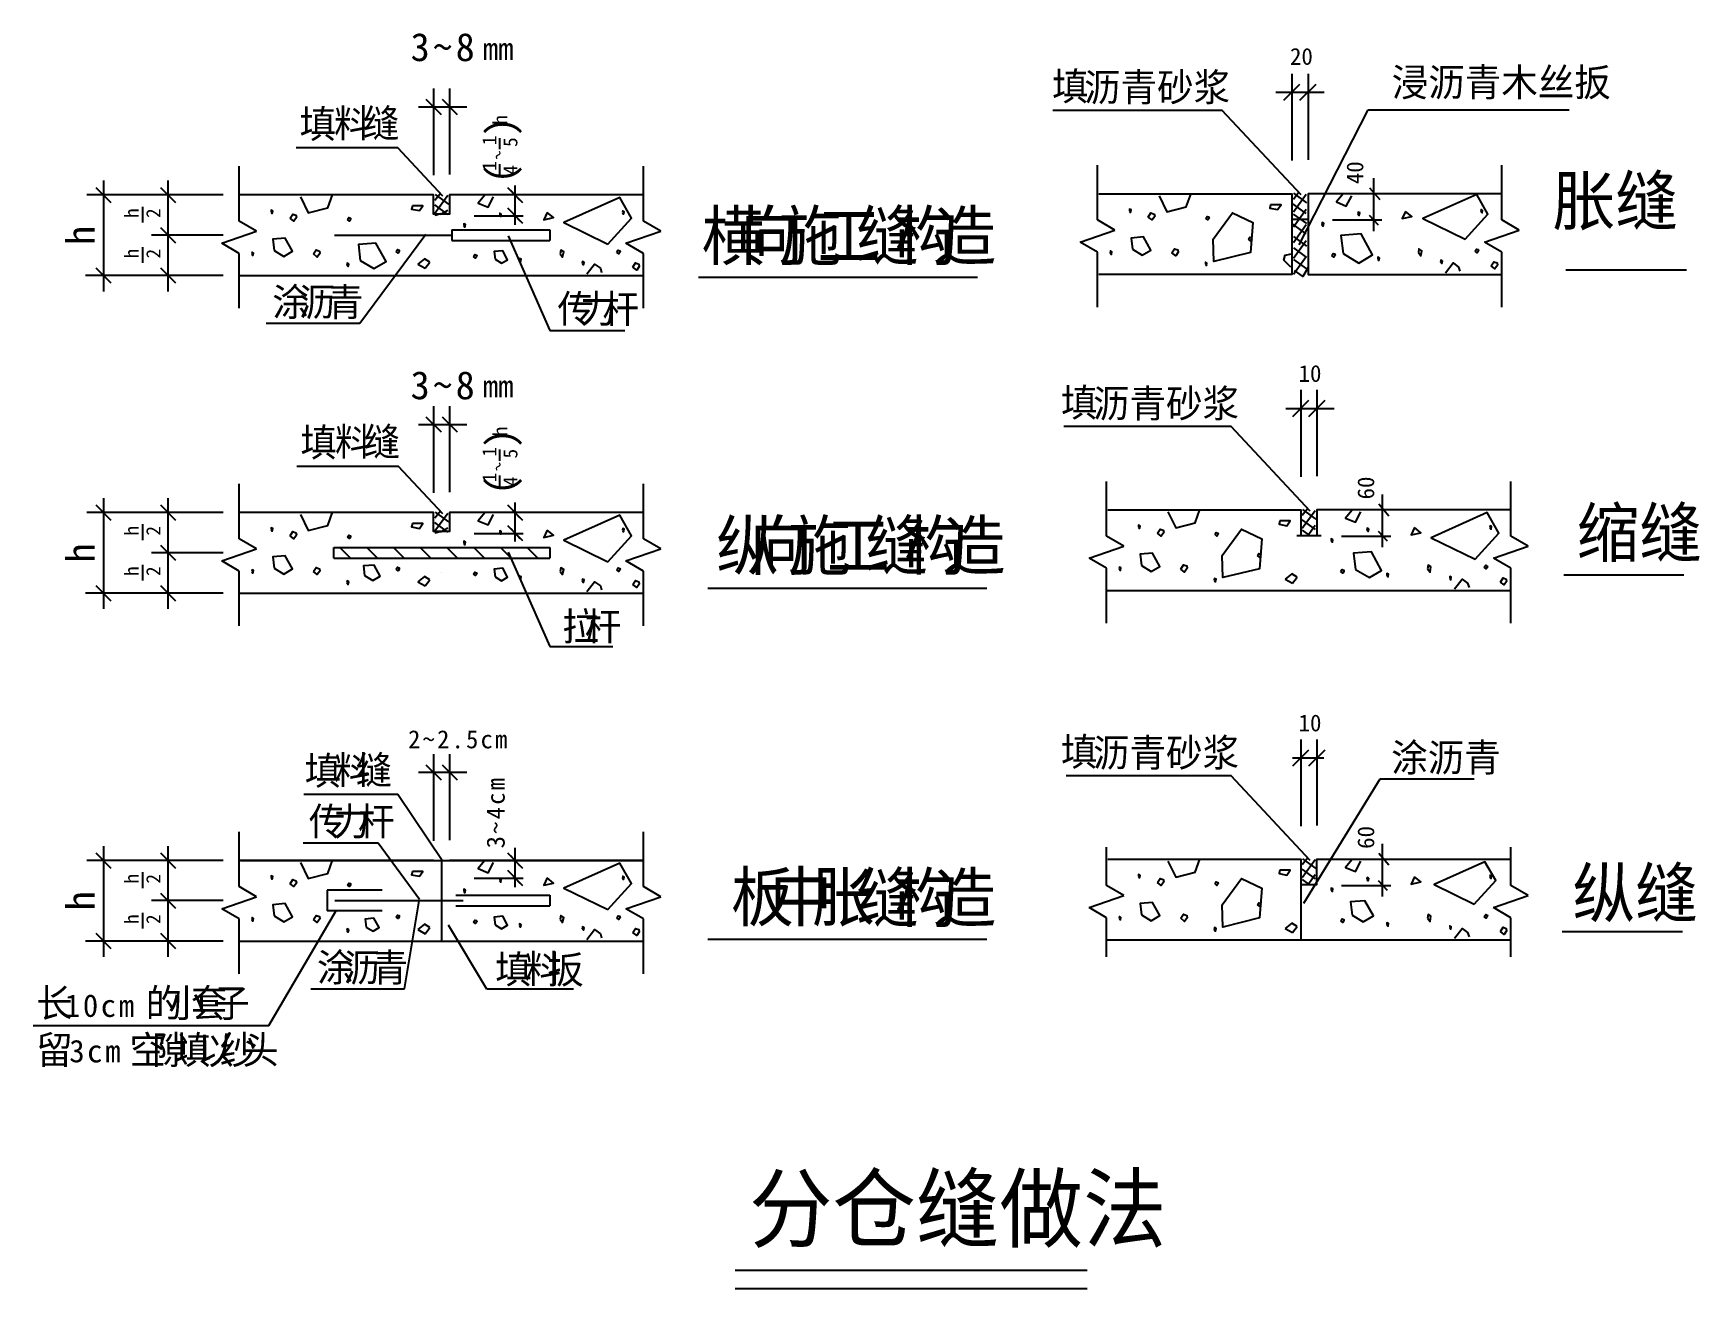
# Model space of a CAD drawing. Header units: metres. Extents: x 1296.1 to 1389.3, y -1201.4 to -1131.3.
import ezdxf

# ---------------------------------------------------------------- set-up
doc = ezdxf.new("R2010")
doc.units = ezdxf.units.M

msp = doc.modelspace()

# ---------------------------------------------------------------- linework, layer by layer
for p, q in [((1366.46, -1133.52), (1366.46, -1138.37)), ((1367.36, -1133.52), (1367.36, -1138.33)), ((1318.47, -1134.34), (1318.47, -1139.19)), ((1319.37, -1134.34), (1319.37, -1139.15)), ((1365.56, -1134.55), (1368.26, -1134.55)), ((1366.01, -1135), (1366.91, -1134.1)), ((1366.91, -1135), (1367.81, -1134.1)), ((1317.63, -1135.37), (1320.33, -1135.37)), ((1366.86, -1143.08), (1370.72, -1135.53)), ((1370.72, -1135.53), (1381.96, -1135.53)), ((1362.56, -1135.57), (1353.1, -1135.57)), ((1366.98, -1140.29), (1362.56, -1135.57)), ((1322.18, -1137.74), (1322.18, -1137.11)), ((1316.47, -1137.66), (1310.8, -1137.66)), ((1318.99, -1140.36), (1316.47, -1137.66)), ((1307.61, -1141.76), (1307.61, -1138.69)), ((1322.18, -1139.19), (1322.18, -1138.57)), ((1330.21, -1141.76), (1330.21, -1138.69)), ((1355.59, -1141.69), (1355.59, -1138.63)), ((1378.19, -1141.69), (1378.19, -1138.63)), ((1300.02, -1139.49), (1300.02, -1145.68)), ((1303.62, -1139.49), (1303.62, -1145.68)), ((1318.55, -1140.58), (1318.87, -1140.19)), ((1322.77, -1140.02), (1323.28, -1140.56)), ((1323.02, -1139.77), (1323.02, -1141.97)), ((1366.54, -1140.52), (1366.85, -1140.12)), ((1370.8, -1139.89), (1371.37, -1140.54)), ((1371.01, -1139.36), (1371.01, -1142.31)), ((1306.72, -1140.29), (1299.1, -1140.29)), ((1302.2, -1140.95), (1302.2, -1141.83)), ((1307.68, -1140.29), (1307.61, -1140.29)), ((1318.52, -1140.85), (1319.26, -1141.38)), ((1319.27, -1140.33), (1318.55, -1141.33)), ((1318.56, -1140.27), (1319.3, -1140.8)), ((1366.5, -1140.78), (1367.24, -1141.32)), ((1366.54, -1140.2), (1367.28, -1140.74)), ((1367.26, -1140.27), (1366.54, -1141.26)), ((1367.26, -1141.1), (1366.54, -1142.09)), ((1308.58, -1142.32), (1307.61, -1141.76)), ((1318.54, -1141.42), (1318.9, -1141.33)), ((1319.27, -1141.16), (1318.86, -1141.38)), ((1320.74, -1141.46), (1323.49, -1141.46)), ((1322.79, -1141.19), (1323.3, -1141.73)), ((1331.18, -1142.32), (1330.21, -1141.76)), ((1356.56, -1142.26), (1355.59, -1141.69)), ((1366.5, -1141.92), (1367.24, -1142.46)), ((1366.53, -1141.36), (1367.27, -1141.89)), ((1367.26, -1141.97), (1366.54, -1142.97)), ((1368.73, -1141.69), (1371.48, -1141.69)), ((1370.78, -1141.42), (1371.28, -1141.96)), ((1379.16, -1142.26), (1378.19, -1141.69)), ((1306.72, -1142.54), (1302.7, -1142.54)), ((1306.63, -1142.99), (1308.58, -1142.32)), ((1314.35, -1147.46), (1318.05, -1142.49)), ((1319.49, -1142.24), (1319.49, -1142.84)), ((1319.49, -1142.24), (1324.98, -1142.24)), ((1319.49, -1142.84), (1324.98, -1142.84)), ((1322.64, -1142.58), (1324.98, -1147.86)), ((1324.98, -1142.24), (1324.98, -1142.84)), ((1329.23, -1142.99), (1331.18, -1142.32)), ((1354.62, -1142.93), (1356.56, -1142.26)), ((1355.59, -1143.49), (1354.62, -1142.93)), ((1366.54, -1142.62), (1367.28, -1143.15)), ((1367.26, -1142.85), (1366.54, -1143.85)), ((1377.22, -1142.93), (1379.16, -1142.26)), ((1378.19, -1143.49), (1377.22, -1142.93)), ((1302.2, -1143.21), (1302.2, -1144.09)), ((1307.61, -1143.56), (1306.63, -1142.99)), ((1307.61, -1146.62), (1307.61, -1143.56)), ((1317.96, -1143.86), (1317.59, -1144.16)), ((1318.27, -1144.05), (1317.96, -1143.86)), ((1330.21, -1143.56), (1329.23, -1142.99)), ((1330.21, -1146.62), (1330.21, -1143.56)), ((1355.59, -1146.56), (1355.59, -1143.49)), ((1366.54, -1143.25), (1367.28, -1143.78)), ((1367.26, -1143.75), (1366.54, -1144.74)), ((1366.54, -1143.9), (1367.28, -1144.43)), ((1378.19, -1146.56), (1378.19, -1143.49)), ((1306.72, -1144.79), (1299.02, -1144.79)), ((1317.59, -1144.16), (1318, -1144.38)), ((1318, -1144.38), (1318.27, -1144.05)), ((1366.58, -1144.51), (1367.08, -1144.86)), ((1367.37, -1144.35), (1367.07, -1144.85)), ((1309.11, -1147.46), (1314.35, -1147.46)), ((1324.98, -1147.86), (1329.17, -1147.86)), ((1366.96, -1151.19), (1366.96, -1156.04)), ((1367.86, -1151.19), (1367.86, -1156)), ((1318.47, -1152.09), (1318.47, -1156.94)), ((1319.37, -1152.09), (1319.37, -1156.9)), ((1366.12, -1152.22), (1368.82, -1152.22)), ((1366.51, -1152.67), (1367.41, -1151.77)), ((1367.41, -1152.67), (1368.31, -1151.77)), ((1317.63, -1153.12), (1320.33, -1153.12)), ((1363.06, -1153.24), (1353.71, -1153.24)), ((1367.48, -1157.96), (1363.06, -1153.24)), ((1322.18, -1155.15), (1322.18, -1154.52)), ((1316.52, -1155.46), (1310.84, -1155.46)), ((1318.99, -1158.11), (1316.52, -1155.46)), ((1322.18, -1156.6), (1322.18, -1155.98)), ((1307.61, -1159.51), (1307.61, -1156.44)), ((1330.21, -1159.51), (1330.21, -1156.44)), ((1356.09, -1159.36), (1356.09, -1156.3)), ((1378.7, -1159.36), (1378.7, -1156.3)), ((1300.02, -1157.24), (1300.02, -1163.43)), ((1303.62, -1157.24), (1303.62, -1163.43)), ((1322.77, -1157.77), (1323.28, -1158.32)), ((1323.02, -1157.48), (1323.02, -1159.67)), ((1367.04, -1158.19), (1367.35, -1157.79)), ((1367.05, -1157.87), (1367.79, -1158.41)), ((1371.31, -1157.56), (1371.88, -1158.22)), ((1371.51, -1157.03), (1371.51, -1159.98)), ((1306.72, -1158.04), (1299.1, -1158.04)), ((1302.2, -1158.7), (1302.2, -1159.58)), ((1307.68, -1158.04), (1307.61, -1158.04)), ((1318.52, -1158.6), (1319.26, -1159.13)), ((1318.55, -1158.33), (1318.87, -1157.94)), ((1319.27, -1158.09), (1318.55, -1159.08)), ((1318.56, -1158.02), (1319.3, -1158.56)), ((1367.01, -1158.45), (1367.75, -1158.99)), ((1367.76, -1157.94), (1367.04, -1158.93)), ((1367.76, -1158.77), (1367.35, -1159.34)), ((1308.58, -1160.07), (1307.61, -1159.51)), ((1318.54, -1159.17), (1318.9, -1159.08)), ((1319.27, -1158.91), (1318.86, -1159.13)), ((1320.74, -1159.21), (1323.49, -1159.21)), ((1322.79, -1158.94), (1323.3, -1159.49)), ((1331.18, -1160.07), (1330.21, -1159.51)), ((1357.07, -1159.93), (1356.09, -1159.36)), ((1367.03, -1159.03), (1367.39, -1159.29)), ((1369.23, -1159.36), (1371.98, -1159.36)), ((1371.28, -1159.09), (1371.79, -1159.63)), ((1379.67, -1159.93), (1378.7, -1159.36)), ((1306.72, -1160.29), (1302.7, -1160.29)), ((1306.63, -1160.75), (1308.58, -1160.07)), ((1312.89, -1160.59), (1312.89, -1159.99)), ((1312.89, -1159.99), (1324.98, -1159.99)), ((1312.89, -1160.59), (1324.98, -1160.59)), ((1313.24, -1159.99), (1313.84, -1160.59)), ((1314.74, -1159.99), (1315.34, -1160.59)), ((1316.23, -1159.99), (1316.83, -1160.59)), ((1317.73, -1159.99), (1318.33, -1160.59)), ((1319.22, -1159.99), (1319.82, -1160.59)), ((1320.72, -1159.99), (1321.32, -1160.59)), ((1322.21, -1159.99), (1322.81, -1160.59)), ((1322.64, -1160.25), (1324.98, -1165.52)), ((1323.71, -1159.99), (1324.31, -1160.59)), ((1324.98, -1159.99), (1324.98, -1160.59)), ((1329.23, -1160.75), (1331.18, -1160.07)), ((1355.12, -1160.6), (1357.07, -1159.93)), ((1356.09, -1161.16), (1355.12, -1160.6)), ((1377.72, -1160.6), (1379.67, -1159.93)), ((1378.7, -1161.16), (1377.72, -1160.6)), ((1302.2, -1160.96), (1302.2, -1161.84)), ((1307.61, -1161.31), (1306.63, -1160.75)), ((1307.61, -1164.38), (1307.61, -1161.31)), ((1317.96, -1161.61), (1317.59, -1161.91)), ((1318.27, -1161.8), (1317.96, -1161.61)), ((1318.93, -1161.38), (1318.93, -1161.38)), ((1330.21, -1161.31), (1329.23, -1160.75)), ((1330.21, -1164.38), (1330.21, -1161.31)), ((1356.09, -1164.23), (1356.09, -1161.16)), ((1366.45, -1161.46), (1366.08, -1161.77)), ((1366.75, -1161.66), (1366.45, -1161.46)), ((1378.7, -1164.23), (1378.7, -1161.16)), ((1306.72, -1162.54), (1299.02, -1162.54)), ((1317.59, -1161.91), (1318, -1162.14)), ((1318, -1162.14), (1318.27, -1161.8)), ((1366.08, -1161.77), (1366.49, -1161.99)), ((1366.49, -1161.99), (1366.75, -1161.66)), ((1324.98, -1165.52), (1328.5, -1165.52)), ((1366.96, -1170.72), (1366.96, -1175.57)), ((1367.86, -1170.72), (1367.86, -1175.53)), ((1318.47, -1171.54), (1318.47, -1176.39)), ((1319.37, -1171.54), (1319.37, -1176.35)), ((1366.49, -1171.76), (1368.25, -1171.76)), ((1366.51, -1172.19), (1367.41, -1171.3)), ((1367.41, -1172.19), (1368.31, -1171.3)), ((1317.63, -1172.56), (1320.33, -1172.56)), ((1363.06, -1172.76), (1353.83, -1172.76)), ((1367.48, -1177.49), (1363.06, -1172.76)), ((1367.12, -1179.88), (1371.4, -1172.93)), ((1371.4, -1172.93), (1376.65, -1172.93)), ((1316.47, -1173.81), (1311.22, -1173.81)), ((1318.99, -1177.55), (1316.47, -1173.81)), ((1307.61, -1178.95), (1307.61, -1175.89)), ((1311.19, -1176.51), (1315.38, -1176.51)), ((1315.38, -1176.51), (1317.68, -1179.66)), ((1330.21, -1178.95), (1330.21, -1175.89)), ((1300.02, -1176.68), (1300.02, -1182.88)), ((1303.62, -1176.68), (1303.62, -1182.88)), ((1322.77, -1177.21), (1323.28, -1177.76)), ((1323.02, -1176.79), (1323.02, -1178.98)), ((1356.09, -1178.89), (1356.09, -1176.75)), ((1367.04, -1177.71), (1367.35, -1177.32)), ((1367.05, -1177.4), (1367.79, -1177.93)), ((1371.31, -1177.08), (1371.88, -1177.74)), ((1371.51, -1176.56), (1371.51, -1179.5)), ((1378.7, -1178.89), (1378.7, -1176.75)), ((1306.72, -1177.49), (1299.1, -1177.49)), ((1302.2, -1178.15), (1302.2, -1179.03)), ((1307.68, -1177.49), (1307.61, -1177.49)), ((1318.47, -1177.49), (1307.68, -1177.49)), ((1330.18, -1177.49), (1319.37, -1177.49)), ((1322.79, -1178.21), (1323.3, -1178.75)), ((1367.01, -1177.98), (1367.75, -1178.51)), ((1367.76, -1177.46), (1367.04, -1178.46)), ((1367.76, -1178.29), (1367.35, -1178.86)), ((1308.58, -1179.52), (1307.61, -1178.95)), ((1315.61, -1179.15), (1312.53, -1179.15)), ((1312.53, -1179.15), (1312.53, -1180.31)), ((1320.74, -1178.48), (1323.49, -1178.48)), ((1331.18, -1179.52), (1330.21, -1178.95)), ((1357.07, -1179.45), (1356.09, -1178.89)), ((1367.03, -1178.55), (1367.39, -1178.81)), ((1369.23, -1178.88), (1371.98, -1178.88)), ((1371.28, -1178.61), (1371.79, -1179.15)), ((1379.67, -1179.45), (1378.7, -1178.89)), ((1306.72, -1179.73), (1302.7, -1179.73)), ((1306.63, -1180.19), (1308.58, -1179.52)), ((1307.61, -1180.75), (1306.63, -1180.19)), ((1316.85, -1184.66), (1317.67, -1179.74)), ((1319.72, -1179.43), (1324.98, -1179.43)), ((1319.72, -1180.03), (1324.98, -1180.03)), ((1324.98, -1179.43), (1324.98, -1180.03)), ((1329.23, -1180.19), (1331.18, -1179.52)), ((1330.21, -1180.75), (1329.23, -1180.19)), ((1355.12, -1180.12), (1357.07, -1179.45)), ((1356.09, -1180.69), (1355.12, -1180.12)), ((1377.72, -1180.12), (1379.67, -1179.45)), ((1378.7, -1180.69), (1377.72, -1180.12)), ((1302.2, -1180.41), (1302.2, -1181.29)), ((1307.61, -1183.82), (1307.61, -1180.75)), ((1309.26, -1186.72), (1313.01, -1180.33)), ((1315.61, -1180.31), (1312.53, -1180.31)), ((1317.96, -1181.05), (1317.59, -1181.35)), ((1318.27, -1181.24), (1317.96, -1181.05)), ((1321.45, -1184.69), (1319.31, -1181.11)), ((1330.21, -1183.82), (1330.21, -1180.75)), ((1356.09, -1182.87), (1356.09, -1180.69)), ((1366.45, -1180.99), (1366.08, -1181.29)), ((1366.75, -1181.18), (1366.45, -1180.99)), ((1366.49, -1181.51), (1366.75, -1181.18)), ((1378.7, -1182.87), (1378.7, -1180.69)), ((1306.72, -1181.99), (1299.02, -1181.99)), ((1317.59, -1181.35), (1318, -1181.58)), ((1318, -1181.58), (1318.27, -1181.24)), ((1366.08, -1181.29), (1366.49, -1181.51)), ((1311.61, -1184.66), (1316.85, -1184.66)), ((1326.29, -1184.69), (1321.45, -1184.69)), ((1296.1, -1186.72), (1309.26, -1186.72)), ((1335.33, -1201.42), (1355.01, -1201.42))]:
    msp.add_line(p, q)
for points in [[(1318.05, -1134.94), (1318.9, -1135.79)], [(1318.95, -1134.94), (1319.79, -1135.79)], [(1299.6, -1139.87), (1300.44, -1140.71)], [(1303.2, -1139.87), (1304.04, -1140.71)], [(1322.6, -1139.87), (1323.45, -1140.71)], [(1330.18, -1140.29), (1319.37, -1140.29), (1319.37, -1141.36), (1318.47, -1141.36), (1318.47, -1140.29), (1307.68, -1140.29)], [(1311.04, -1140.4), (1311.47, -1141.29), (1312.56, -1141.02), (1312.83, -1140.28)], [(1317.29, -1140.9), (1317.25, -1141.09), (1317.68, -1141.17), (1317.87, -1140.9), (1317.29, -1140.9)], [(1321.32, -1140.32), (1320.97, -1140.75), (1321.52, -1140.98), (1321.82, -1140.4)], [(1322.6, -1141.02), (1323.45, -1141.86)], [(1328.22, -1143.04), (1329.54, -1141.59), (1328.88, -1140.44), (1325.76, -1141.84), (1328.22, -1143.04)], [(1355.67, -1140.23), (1366.46, -1140.23), (1366.46, -1144.73), (1355.67, -1144.73)], [(1357.37, -1141.18), (1357.44, -1141.27), (1357.47, -1141.13), (1357.38, -1141.08), (1357.37, -1141.18)], [(1359.03, -1140.34), (1359.46, -1141.23), (1360.54, -1140.95), (1360.82, -1140.21)], [(1365.27, -1140.84), (1365.23, -1141.03), (1365.66, -1141.11), (1365.85, -1140.84), (1365.27, -1140.84)], [(1378.17, -1140.23), (1367.36, -1140.23), (1367.36, -1144.73), (1378.17, -1144.73)], [(1369.3, -1140.25), (1368.96, -1140.68), (1369.5, -1140.91), (1369.81, -1140.34)], [(1376.15, -1142.77), (1377.42, -1141.37), (1376.79, -1140.26), (1373.78, -1141.61), (1376.15, -1142.77)], [(1377.02, -1141.21), (1377.09, -1141.3), (1377.12, -1141.16), (1377.03, -1141.11), (1377.02, -1141.21)], [(1309.39, -1141.24), (1309.45, -1141.33), (1309.48, -1141.19), (1309.4, -1141.14), (1309.39, -1141.24)], [(1310.45, -1141.59), (1310.6, -1141.36), (1310.78, -1141.43), (1310.81, -1141.56), (1310.66, -1141.76), (1310.45, -1141.59)], [(1313.67, -1141.67), (1313.74, -1141.55), (1313.83, -1141.59), (1313.84, -1141.65), (1313.77, -1141.75), (1313.67, -1141.67)], [(1320.16, -1142), (1320.23, -1142.09), (1320.26, -1141.95), (1320.17, -1141.9), (1320.16, -1142)], [(1322.17, -1141.41), (1322.23, -1141.5), (1322.26, -1141.36), (1322.18, -1141.31), (1322.17, -1141.41)], [(1324.83, -1141.27), (1324.64, -1141.68), (1325.18, -1141.56), (1324.83, -1141.27)], [(1329.04, -1141.28), (1329.1, -1141.37), (1329.13, -1141.23), (1329.05, -1141.18), (1329.04, -1141.28)], [(1358.43, -1141.53), (1358.58, -1141.3), (1358.76, -1141.36), (1358.79, -1141.49), (1358.65, -1141.69), (1358.43, -1141.53)], [(1361.65, -1141.6), (1361.73, -1141.49), (1361.82, -1141.52), (1361.83, -1141.59), (1361.76, -1141.69), (1361.65, -1141.6)], [(1362.05, -1142.77), (1363.14, -1141.3), (1364.27, -1141.84), (1364.15, -1143.51), (1362.09, -1144.01), (1362.05, -1142.77)], [(1366.46, -1141.65), (1367.36, -1141.65)], [(1368.14, -1141.94), (1368.21, -1142.03), (1368.24, -1141.88), (1368.15, -1141.84), (1368.14, -1141.94)], [(1370.15, -1141.35), (1370.22, -1141.44), (1370.25, -1141.3), (1370.16, -1141.25), (1370.15, -1141.35)], [(1372.81, -1141.21), (1372.62, -1141.61), (1373.16, -1141.5), (1372.81, -1141.21)], [(1303.2, -1142.11), (1304.04, -1142.96)], [(1309.56, -1143.4), (1310.11, -1143.73), (1310.59, -1143.44), (1310.18, -1142.7), (1309.48, -1142.76), (1309.56, -1143.4)], [(1312.93, -1142.54), (1319.49, -1142.54)], [(1314.38, -1143.95), (1315.14, -1144.41), (1315.82, -1144.01), (1315.25, -1142.98), (1314.27, -1143.06), (1314.38, -1143.95)], [(1357.55, -1143.33), (1358.09, -1143.66), (1358.57, -1143.38), (1358.17, -1142.64), (1357.47, -1142.7), (1357.55, -1143.33)], [(1364.03, -1142.77), (1364.11, -1142.66), (1364.2, -1142.69), (1364.21, -1142.76), (1364.14, -1142.86), (1364.03, -1142.77)], [(1369.33, -1143.57), (1370.2, -1144.1), (1370.97, -1143.64), (1370.33, -1142.46), (1369.2, -1142.55), (1369.33, -1143.57)], [(1308.32, -1143.59), (1308.38, -1143.68), (1308.41, -1143.54), (1308.33, -1143.49), (1308.32, -1143.59)], [(1311.76, -1143.59), (1311.91, -1143.36), (1312.09, -1143.43), (1312.12, -1143.56), (1311.97, -1143.76), (1311.76, -1143.59)], [(1316.39, -1143.46), (1316.46, -1143.35), (1316.55, -1143.38), (1316.56, -1143.44), (1316.49, -1143.54), (1316.39, -1143.46)], [(1320.71, -1143.74), (1320.78, -1143.62), (1320.87, -1143.66), (1320.89, -1143.72), (1320.81, -1143.82), (1320.71, -1143.74)], [(1321.91, -1143.88), (1322.28, -1144.11), (1322.61, -1143.91), (1322.34, -1143.41), (1321.86, -1143.45), (1321.91, -1143.88)], [(1323.27, -1143.94), (1323.34, -1144.03), (1323.37, -1143.89), (1323.28, -1143.84), (1323.27, -1143.94)], [(1325.55, -1143.58), (1325.69, -1143.76), (1325.75, -1143.48), (1325.58, -1143.38), (1325.55, -1143.58)], [(1328.72, -1143.5), (1328.8, -1143.38), (1328.89, -1143.42), (1328.9, -1143.48), (1328.83, -1143.58), (1328.72, -1143.5)], [(1356.3, -1143.52), (1356.37, -1143.62), (1356.4, -1143.47), (1356.31, -1143.42), (1356.3, -1143.52)], [(1359.75, -1143.53), (1359.9, -1143.3), (1360.08, -1143.36), (1360.1, -1143.49), (1359.96, -1143.69), (1359.75, -1143.53)], [(1366.39, -1144.32), (1366.01, -1143.94), (1366.09, -1143.66), (1366.44, -1143.59)], [(1368.69, -1143.67), (1368.77, -1143.56), (1368.86, -1143.59), (1368.87, -1143.66), (1368.8, -1143.76), (1368.69, -1143.67)], [(1371.26, -1143.87), (1371.32, -1143.96), (1371.35, -1143.82), (1371.27, -1143.77), (1371.26, -1143.87)], [(1373.54, -1143.51), (1373.67, -1143.7), (1373.73, -1143.41), (1373.56, -1143.31), (1373.54, -1143.51)], [(1376.71, -1143.43), (1376.78, -1143.32), (1376.87, -1143.35), (1376.88, -1143.42), (1376.81, -1143.52), (1376.71, -1143.43)], [(1299.6, -1144.37), (1300.44, -1145.21)], [(1303.2, -1144.37), (1304.04, -1145.21)], [(1307.61, -1144.79), (1330.18, -1144.79)], [(1313.63, -1144.21), (1313.7, -1144.3), (1313.73, -1144.16), (1313.65, -1144.11), (1313.63, -1144.21)], [(1326.79, -1144.11), (1326.86, -1144.2), (1326.89, -1144.06), (1326.8, -1144.01), (1326.79, -1144.11)], [(1327.05, -1144.7), (1327.48, -1144.16), (1327.8, -1144.39), (1327.87, -1144.62)], [(1329.62, -1144.32), (1329.77, -1144.09), (1329.95, -1144.16), (1329.97, -1144.29), (1329.83, -1144.49), (1329.62, -1144.32)], [(1361.62, -1144.15), (1361.69, -1144.24), (1361.71, -1144.1), (1361.63, -1144.05), (1361.62, -1144.15)], [(1374.77, -1144.04), (1374.84, -1144.13), (1374.87, -1143.99), (1374.79, -1143.94), (1374.77, -1144.04)], [(1375.04, -1144.64), (1375.47, -1144.09), (1375.78, -1144.32), (1375.85, -1144.55)], [(1377.6, -1144.26), (1377.75, -1144.03), (1377.93, -1144.09), (1377.96, -1144.22), (1377.81, -1144.42), (1377.6, -1144.26)], [(1381.78, -1144.47), (1388.51, -1144.47)], [(1333.29, -1144.88), (1348.88, -1144.88)], [(1318.05, -1152.7), (1318.9, -1153.54)], [(1318.95, -1152.7), (1319.79, -1153.54)], [(1299.6, -1157.62), (1300.44, -1158.47)], [(1303.2, -1157.62), (1304.04, -1158.47)], [(1322.6, -1157.62), (1323.45, -1158.47)], [(1359.53, -1158.01), (1359.96, -1158.9), (1361.05, -1158.62), (1361.32, -1157.88)], [(1330.18, -1158.04), (1319.37, -1158.04), (1319.37, -1159.11), (1318.47, -1159.11), (1318.47, -1158.04), (1307.68, -1158.04)], [(1311.04, -1158.15), (1311.47, -1159.04), (1312.56, -1158.77), (1312.83, -1158.03)], [(1317.29, -1158.65), (1317.25, -1158.84), (1317.68, -1158.93), (1317.87, -1158.65), (1317.29, -1158.65)], [(1321.32, -1158.07), (1320.97, -1158.5), (1321.52, -1158.73), (1321.82, -1158.15)], [(1322.6, -1158.77), (1323.45, -1159.61)], [(1328.22, -1160.79), (1329.54, -1159.34), (1328.88, -1158.19), (1325.76, -1159.59), (1328.22, -1160.79)], [(1356.17, -1157.9), (1366.96, -1157.9), (1366.96, -1159.32)], [(1357.88, -1158.85), (1357.94, -1158.94), (1357.97, -1158.8), (1357.89, -1158.75), (1357.88, -1158.85)], [(1365.78, -1158.51), (1365.74, -1158.7), (1366.17, -1158.78), (1366.36, -1158.51), (1365.78, -1158.51)], [(1378.67, -1157.9), (1367.86, -1157.9), (1367.86, -1159.32)], [(1369.81, -1157.92), (1369.46, -1158.35), (1370.01, -1158.58), (1370.31, -1158.01)], [(1376.71, -1160.64), (1378.03, -1159.2), (1377.37, -1158.04), (1374.25, -1159.45), (1376.71, -1160.64)], [(1377.53, -1158.88), (1377.59, -1158.97), (1377.62, -1158.83), (1377.54, -1158.78), (1377.53, -1158.88)], [(1309.39, -1158.99), (1309.45, -1159.08), (1309.48, -1158.94), (1309.4, -1158.89), (1309.39, -1158.99)], [(1310.45, -1159.34), (1310.6, -1159.11), (1310.78, -1159.18), (1310.81, -1159.31), (1310.66, -1159.51), (1310.45, -1159.34)], [(1313.67, -1159.42), (1313.74, -1159.3), (1313.83, -1159.34), (1313.84, -1159.4), (1313.77, -1159.5), (1313.67, -1159.42)], [(1320.16, -1159.75), (1320.23, -1159.84), (1320.26, -1159.7), (1320.17, -1159.65), (1320.16, -1159.75)], [(1322.17, -1159.16), (1322.23, -1159.26), (1322.26, -1159.11), (1322.18, -1159.06), (1322.17, -1159.16)], [(1324.83, -1159.02), (1324.64, -1159.43), (1325.18, -1159.31), (1324.83, -1159.02)], [(1329.04, -1159.03), (1329.1, -1159.12), (1329.13, -1158.98), (1329.05, -1158.93), (1329.04, -1159.03)], [(1358.94, -1159.2), (1359.09, -1158.97), (1359.27, -1159.03), (1359.29, -1159.16), (1359.15, -1159.36), (1358.94, -1159.2)], [(1362.16, -1159.27), (1362.23, -1159.16), (1362.32, -1159.19), (1362.33, -1159.26), (1362.26, -1159.36), (1362.16, -1159.27)], [(1362.56, -1160.45), (1363.64, -1158.97), (1364.77, -1159.51), (1364.65, -1161.18), (1362.6, -1161.68), (1362.56, -1160.45)], [(1366.74, -1159.32), (1366.96, -1159.32)], [(1366.96, -1159.32), (1368.1, -1159.32)], [(1368.65, -1159.61), (1368.72, -1159.7), (1368.74, -1159.56), (1368.66, -1159.51), (1368.65, -1159.61)], [(1370.65, -1159.02), (1370.72, -1159.11), (1370.75, -1158.97), (1370.67, -1158.92), (1370.65, -1159.02)], [(1373.32, -1158.88), (1373.12, -1159.28), (1373.66, -1159.17), (1373.32, -1158.88)], [(1303.2, -1159.87), (1304.04, -1160.71)], [(1309.56, -1161.15), (1310.11, -1161.48), (1310.59, -1161.19), (1310.18, -1160.46), (1309.48, -1160.51), (1309.56, -1161.15)], [(1358.05, -1161.01), (1358.59, -1161.34), (1359.08, -1161.05), (1358.67, -1160.31), (1357.97, -1160.37), (1358.05, -1161.01)], [(1364.54, -1160.45), (1364.61, -1160.33), (1364.7, -1160.36), (1364.72, -1160.43), (1364.64, -1160.53), (1364.54, -1160.45)], [(1370.02, -1161.22), (1370.79, -1161.68), (1371.46, -1161.28), (1370.9, -1160.24), (1369.91, -1160.32), (1370.02, -1161.22)], [(1308.32, -1161.34), (1308.38, -1161.43), (1308.41, -1161.29), (1308.33, -1161.24), (1308.32, -1161.34)], [(1311.76, -1161.34), (1311.91, -1161.11), (1312.09, -1161.18), (1312.12, -1161.31), (1311.97, -1161.51), (1311.76, -1161.34)], [(1314.62, -1161.56), (1315.08, -1161.84), (1315.48, -1161.59), (1315.15, -1160.98), (1314.56, -1161.02), (1314.62, -1161.56)], [(1316.39, -1161.21), (1316.46, -1161.1), (1316.55, -1161.13), (1316.56, -1161.2), (1316.49, -1161.3), (1316.39, -1161.21)], [(1320.71, -1161.49), (1320.78, -1161.38), (1320.87, -1161.41), (1320.89, -1161.47), (1320.81, -1161.57), (1320.71, -1161.49)], [(1321.91, -1161.64), (1322.28, -1161.86), (1322.61, -1161.66), (1322.34, -1161.16), (1321.86, -1161.2), (1321.91, -1161.64)], [(1323.27, -1161.69), (1323.34, -1161.78), (1323.37, -1161.64), (1323.28, -1161.59), (1323.27, -1161.69)], [(1325.55, -1161.33), (1325.69, -1161.51), (1325.75, -1161.23), (1325.58, -1161.13), (1325.55, -1161.33)], [(1328.72, -1161.25), (1328.8, -1161.13), (1328.89, -1161.17), (1328.9, -1161.23), (1328.83, -1161.33), (1328.72, -1161.25)], [(1356.8, -1161.19), (1356.87, -1161.29), (1356.9, -1161.14), (1356.82, -1161.09), (1356.8, -1161.19)], [(1360.25, -1161.2), (1360.4, -1160.97), (1360.58, -1161.03), (1360.61, -1161.16), (1360.46, -1161.37), (1360.25, -1161.2)], [(1369.2, -1161.35), (1369.27, -1161.23), (1369.36, -1161.26), (1369.37, -1161.33), (1369.3, -1161.43), (1369.2, -1161.35)], [(1371.76, -1161.54), (1371.83, -1161.63), (1371.86, -1161.49), (1371.77, -1161.44), (1371.76, -1161.54)], [(1374.04, -1161.18), (1374.18, -1161.37), (1374.23, -1161.08), (1374.07, -1160.98), (1374.04, -1161.18)], [(1375.28, -1161.71), (1375.35, -1161.8), (1375.37, -1161.66), (1375.29, -1161.61), (1375.28, -1161.71)], [(1377.21, -1161.1), (1377.29, -1160.99), (1377.38, -1161.02), (1377.39, -1161.09), (1377.32, -1161.19), (1377.21, -1161.1)], [(1381.65, -1161.53), (1388.37, -1161.53)], [(1299.6, -1162.12), (1300.44, -1162.97)], [(1303.2, -1162.12), (1304.04, -1162.97)], [(1307.61, -1162.54), (1330.18, -1162.54)], [(1313.63, -1161.96), (1313.7, -1162.06), (1313.73, -1161.91), (1313.65, -1161.86), (1313.63, -1161.96)], [(1326.79, -1161.86), (1326.86, -1161.95), (1326.89, -1161.81), (1326.8, -1161.76), (1326.79, -1161.86)], [(1327.05, -1162.45), (1327.48, -1161.91), (1327.8, -1162.14), (1327.87, -1162.37)], [(1329.62, -1162.07), (1329.77, -1161.84), (1329.95, -1161.91), (1329.97, -1162.04), (1329.83, -1162.24), (1329.62, -1162.07)], [(1333.8, -1162.26), (1349.4, -1162.26)], [(1356.09, -1162.4), (1378.67, -1162.4)], [(1362.12, -1161.82), (1362.19, -1161.91), (1362.22, -1161.77), (1362.13, -1161.72), (1362.12, -1161.82)], [(1375.54, -1162.31), (1375.97, -1161.76), (1376.28, -1161.99), (1376.36, -1162.23)], [(1378.11, -1161.93), (1378.26, -1161.7), (1378.44, -1161.76), (1378.46, -1161.89), (1378.32, -1162.09), (1378.11, -1161.93)], [(1318.05, -1172.14), (1318.9, -1172.99)], [(1318.95, -1172.14), (1319.79, -1172.99)], [(1299.6, -1177.06), (1300.44, -1177.91)], [(1303.2, -1177.06), (1304.04, -1177.91)], [(1322.6, -1177.06), (1323.45, -1177.91)], [(1356.17, -1177.42), (1366.96, -1177.42), (1366.96, -1181.92)], [(1359.53, -1177.53), (1359.96, -1178.42), (1361.05, -1178.15), (1361.32, -1177.41)], [(1366.96, -1178.84), (1367.86, -1178.84), (1367.86, -1177.42), (1378.67, -1177.42)], [(1369.81, -1177.45), (1369.46, -1177.88), (1370.01, -1178.11), (1370.31, -1177.53)], [(1307.68, -1177.49), (1330.21, -1177.49)], [(1309.39, -1178.44), (1309.45, -1178.53), (1309.48, -1178.39), (1309.4, -1178.34), (1309.39, -1178.44)], [(1311.04, -1177.6), (1311.47, -1178.49), (1312.56, -1178.21), (1312.83, -1177.47)], [(1317.29, -1178.1), (1317.25, -1178.29), (1317.68, -1178.37), (1317.87, -1178.1), (1317.29, -1178.1)], [(1318.92, -1177.49), (1318.92, -1181.99)], [(1321.32, -1177.51), (1320.97, -1177.94), (1321.52, -1178.17), (1321.82, -1177.6)], [(1322.6, -1178.03), (1323.45, -1178.88)], [(1328.22, -1180.23), (1329.54, -1178.78), (1328.88, -1177.63), (1325.76, -1179.04), (1328.22, -1180.23)], [(1329.04, -1178.47), (1329.1, -1178.56), (1329.13, -1178.42), (1329.05, -1178.37), (1329.04, -1178.47)], [(1357.88, -1178.37), (1357.94, -1178.46), (1357.97, -1178.32), (1357.89, -1178.27), (1357.88, -1178.37)], [(1365.78, -1178.03), (1365.74, -1178.22), (1366.17, -1178.31), (1366.36, -1178.03), (1365.78, -1178.03)], [(1376.65, -1179.93), (1377.85, -1178.61), (1377.25, -1177.56), (1374.41, -1178.84), (1376.65, -1179.93)], [(1377.53, -1178.41), (1377.59, -1178.5), (1377.62, -1178.36), (1377.54, -1178.31), (1377.53, -1178.41)], [(1303.2, -1179.31), (1304.04, -1180.16)], [(1310.45, -1178.79), (1310.6, -1178.56), (1310.78, -1178.62), (1310.81, -1178.75), (1310.66, -1178.95), (1310.45, -1178.79)], [(1313.67, -1178.86), (1313.74, -1178.75), (1313.83, -1178.78), (1313.84, -1178.85), (1313.77, -1178.95), (1313.67, -1178.86)], [(1320.16, -1179.2), (1320.23, -1179.29), (1320.26, -1179.14), (1320.17, -1179.1), (1320.16, -1179.2)], [(1322.17, -1178.61), (1322.23, -1178.7), (1322.26, -1178.56), (1322.18, -1178.51), (1322.17, -1178.61)], [(1324.83, -1178.46), (1324.64, -1178.87), (1325.18, -1178.76), (1324.83, -1178.46)], [(1358.94, -1178.72), (1359.09, -1178.49), (1359.27, -1178.56), (1359.29, -1178.69), (1359.15, -1178.89), (1358.94, -1178.72)], [(1362.16, -1178.8), (1362.23, -1178.68), (1362.32, -1178.72), (1362.33, -1178.78), (1362.26, -1178.88), (1362.16, -1178.8)], [(1362.56, -1179.97), (1363.64, -1178.49), (1364.77, -1179.04), (1364.65, -1180.7), (1362.6, -1181.21), (1362.56, -1179.97)], [(1368.65, -1179.13), (1368.72, -1179.22), (1368.74, -1179.08), (1368.66, -1179.03), (1368.65, -1179.13)], [(1370.65, -1178.54), (1370.72, -1178.63), (1370.75, -1178.49), (1370.67, -1178.44), (1370.65, -1178.54)], [(1373.32, -1178.4), (1373.12, -1178.81), (1373.66, -1178.69), (1373.32, -1178.4)], [(1309.56, -1180.59), (1310.11, -1180.92), (1310.59, -1180.64), (1310.18, -1179.9), (1309.48, -1179.96), (1309.56, -1180.59)], [(1312.96, -1179.73), (1320.13, -1179.73)], [(1358.05, -1180.53), (1358.59, -1180.86), (1359.08, -1180.57), (1358.67, -1179.83), (1357.97, -1179.89), (1358.05, -1180.53)], [(1364.54, -1179.97), (1364.61, -1179.85), (1364.7, -1179.89), (1364.72, -1179.95), (1364.64, -1180.05), (1364.54, -1179.97)], [(1369.83, -1180.54), (1370.45, -1180.92), (1371.01, -1180.59), (1370.54, -1179.74), (1369.74, -1179.8), (1369.83, -1180.54)], [(1308.32, -1180.78), (1308.38, -1180.88), (1308.41, -1180.73), (1308.33, -1180.68), (1308.32, -1180.78)], [(1311.76, -1180.79), (1311.91, -1180.56), (1312.09, -1180.62), (1312.12, -1180.75), (1311.97, -1180.95), (1311.76, -1180.79)], [(1314.71, -1181.21), (1315.09, -1181.44), (1315.43, -1181.23), (1315.14, -1180.72), (1314.65, -1180.76), (1314.71, -1181.21)], [(1316.39, -1180.66), (1316.46, -1180.54), (1316.55, -1180.57), (1316.56, -1180.64), (1316.49, -1180.74), (1316.39, -1180.66)], [(1320.71, -1180.93), (1320.78, -1180.82), (1320.87, -1180.85), (1320.89, -1180.92), (1320.81, -1181.02), (1320.71, -1180.93)], [(1321.91, -1181.08), (1322.28, -1181.3), (1322.61, -1181.11), (1322.34, -1180.61), (1321.86, -1180.65), (1321.91, -1181.08)], [(1323.27, -1181.13), (1323.34, -1181.22), (1323.37, -1181.08), (1323.28, -1181.03), (1323.27, -1181.13)], [(1325.55, -1180.77), (1325.69, -1180.96), (1325.75, -1180.67), (1325.58, -1180.57), (1325.55, -1180.77)], [(1328.72, -1180.69), (1328.8, -1180.58), (1328.89, -1180.61), (1328.9, -1180.68), (1328.83, -1180.78), (1328.72, -1180.69)], [(1356.8, -1180.72), (1356.87, -1180.81), (1356.9, -1180.67), (1356.82, -1180.62), (1356.8, -1180.72)], [(1360.25, -1180.72), (1360.4, -1180.49), (1360.58, -1180.56), (1360.61, -1180.69), (1360.46, -1180.89), (1360.25, -1180.72)], [(1369.2, -1180.87), (1369.27, -1180.75), (1369.36, -1180.79), (1369.37, -1180.85), (1369.3, -1180.95), (1369.2, -1180.87)], [(1371.76, -1181.07), (1371.83, -1181.16), (1371.86, -1181.02), (1371.77, -1180.97), (1371.76, -1181.07)], [(1374.04, -1180.71), (1374.18, -1180.89), (1374.23, -1180.61), (1374.07, -1180.51), (1374.04, -1180.71)], [(1375.28, -1181.24), (1375.35, -1181.33), (1375.37, -1181.19), (1375.29, -1181.14), (1375.28, -1181.24)], [(1377.21, -1180.63), (1377.29, -1180.51), (1377.38, -1180.55), (1377.39, -1180.61), (1377.32, -1180.71), (1377.21, -1180.63)], [(1299.6, -1181.56), (1300.44, -1182.41)], [(1303.2, -1181.56), (1304.04, -1182.41)], [(1307.61, -1181.99), (1330.18, -1181.99)], [(1313.63, -1181.41), (1313.7, -1181.5), (1313.73, -1181.36), (1313.65, -1181.31), (1313.63, -1181.41)], [(1326.79, -1181.3), (1326.86, -1181.39), (1326.89, -1181.25), (1326.8, -1181.2), (1326.79, -1181.3)], [(1327.05, -1181.9), (1327.48, -1181.35), (1327.8, -1181.58), (1327.87, -1181.81)], [(1329.62, -1181.52), (1329.77, -1181.29), (1329.95, -1181.35), (1329.97, -1181.48), (1329.83, -1181.68), (1329.62, -1181.52)], [(1333.8, -1181.88), (1349.4, -1181.88)], [(1356.09, -1181.92), (1378.67, -1181.92)], [(1362.12, -1181.34), (1362.19, -1181.43), (1362.22, -1181.29), (1362.13, -1181.24), (1362.12, -1181.34)], [(1375.54, -1181.83), (1375.97, -1181.29), (1376.28, -1181.52), (1376.36, -1181.75)], [(1378.11, -1181.45), (1378.26, -1181.22), (1378.44, -1181.29), (1378.46, -1181.42), (1378.32, -1181.62), (1378.11, -1181.45)], [(1381.56, -1181.46), (1388.29, -1181.46)], [(1335.33, -1200.39), (1355.01, -1200.39)]]:
    msp.add_lwpolyline(points)

# ---------------------------------------------------------------- texts
for s, height, p in [('3', 1.57, (1317.19, -1132.81)), ('8', 1.57, (1319.71, -1132.81)), ('mm', 1.26, (1321.23, -1132.75)), ('~', 1.57, (1318.45, -1132.81)), ('20', 0.94, (1366.35, -1133.02)), ('填', 1.57, (1353.05, -1135.01)), ('沥青砂浆', 1.57, (1354.84, -1135.06)), ('浸沥青木丝扳', 1.57, (1372.04, -1134.78)), ('填', 1.57, (1310.98, -1137.11)), ('料', 1.57, (1312.91, -1137.07)), ('缝', 1.57, (1314.53, -1137.07)), ('胀缝', 2.7, (1381.03, -1141.97)), ('横', 2.7, (1333.46, -1143.92)), ('向', 2.7, (1335.62, -1143.92)), ('施', 2.7, (1337.78, -1143.92)), ('缝', 2.7, (1342.1, -1143.92)), ('构', 2.7, (1344.26, -1143.92)), ('造', 2.7, (1346.42, -1143.92)), ('工', 2.7, (1339.94, -1143.92)), ('涂', 1.57, (1309.46, -1147.06)), ('沥', 1.57, (1310.94, -1147.06)), ('青', 1.57, (1312.51, -1147.06)), ('传', 1.57, (1325.4, -1147.44)), ('力', 1.57, (1326.66, -1147.44)), ('杆', 1.57, (1327.92, -1147.44)), ('3', 1.57, (1317.19, -1151.71)), ('8', 1.57, (1319.71, -1151.71)), ('10', 0.94, (1366.83, -1150.74)), ('~', 1.57, (1318.45, -1151.71)), ('mm', 1.26, (1321.23, -1151.61)), ('填', 1.57, (1353.55, -1152.68)), ('沥青砂浆', 1.57, (1355.34, -1152.73)), ('填', 1.57, (1311.03, -1154.91)), ('料', 1.57, (1312.96, -1154.87)), ('缝', 1.57, (1314.57, -1154.87)), ('缩缝', 2.7, (1382.37, -1160.52)), ('纵', 2.7, (1334.27, -1161.23)), ('向', 2.7, (1336.14, -1161.23)), ('施', 2.7, (1338.3, -1161.23)), ('工', 2.7, (1340.46, -1161.23)), ('缝', 2.7, (1342.62, -1161.23)), ('构', 2.7, (1344.78, -1161.23)), ('造', 2.7, (1346.94, -1161.23)), ('拉', 1.57, (1325.67, -1165.19)), ('杆', 1.57, (1326.93, -1165.19)), ('10', 0.94, (1366.83, -1170.27)), ('2', 1.01, (1317.05, -1171.22)), ('~', 1.01, (1317.86, -1171.22)), ('2', 1.01, (1318.67, -1171.22)), ('5', 1.01, (1320.29, -1171.22)), ('c', 1.01, (1321.1, -1171.22)), ('m', 1.01, (1321.91, -1171.22)), ('填', 1.57, (1353.55, -1172.2)), ('沥青砂浆', 1.57, (1355.34, -1172.25)), ('涂沥青', 1.57, (1372.01, -1172.52)), ('填', 1.57, (1311.27, -1173.26)), ('料', 1.57, (1312.91, -1173.22)), ('缝', 1.57, (1314.12, -1173.22)), ('.', 1.01, (1319.48, -1171.22)), ('传', 1.57, (1311.5, -1176.09)), ('力', 1.57, (1312.87, -1176.09)), ('杆', 1.57, (1314.25, -1176.09)), ('板', 2.7, (1335.1, -1180.87)), ('中', 2.7, (1337.26, -1180.87)), ('胀', 2.7, (1339.64, -1180.87)), ('缝', 2.7, (1342.1, -1180.92)), ('构', 2.7, (1344.26, -1180.92)), ('造', 2.7, (1346.42, -1180.92)), ('纵缝', 2.7, (1382.14, -1180.65)), ('涂', 1.57, (1311.96, -1184.25)), ('沥', 1.57, (1313.44, -1184.26)), ('青', 1.57, (1315.01, -1184.26)), ('填', 1.57, (1321.92, -1184.36)), ('料', 1.57, (1323.56, -1184.33)), ('扳', 1.57, (1324.83, -1184.37)), ('长', 1.57, (1296.26, -1186.24)), ('的', 1.57, (1302.38, -1186.24)), ('小', 1.57, (1303.64, -1186.24)), ('套', 1.57, (1304.9, -1186.24)), ('子', 1.57, (1306.16, -1186.24)), ('1', 1.26, (1297.86, -1186.23)), ('0', 1.26, (1298.87, -1186.23)), ('c', 1.26, (1299.87, -1186.23)), ('m', 1.26, (1300.88, -1186.23)), ('留', 1.57, (1296.26, -1188.86)), ('3', 1.26, (1298.11, -1188.77)), ('空', 1.57, (1301.48, -1188.86)), ('隙', 1.57, (1302.74, -1188.86)), ('填', 1.57, (1304, -1188.86)), ('以', 1.57, (1305.26, -1188.86)), ('纱', 1.57, (1306.52, -1188.86)), ('头', 1.57, (1307.78, -1188.86)), ('c', 1.26, (1299.11, -1188.77)), ('m', 1.26, (1300.12, -1188.77)), ('分仓缝做法', 3.59, (1336.11, -1198.74))]:
    msp.add_text(s, height=height).set_placement(p)
for s, height, rotation, p in [(')', 1.57, 90, (1323, -1137.02)), ('h', 0.79, 90, (1322.59, -1136.37)), ('1', 0.79, 90, (1321.99, -1137.51)), ('5', 0.79, 90, (1323.16, -1137.61)), ('~', 0.79, 63.42, (1322.32, -1138.48)), ('1', 0.79, 90, (1321.99, -1138.94)), ('(', 1.57, 90, (1323, -1139.64)), ('4', 0.79, 90, (1323.16, -1139.16)), ('40', 0.94, 90, (1370.45, -1139.69)), ('h', 0.79, 90, (1301.99, -1141.58)), ('2', 0.79, 90, (1303.2, -1141.58)), ('h', 1.57, 90, (1299.52, -1143.09)), ('h', 0.79, 90, (1301.99, -1143.84)), ('2', 0.79, 90, (1303.2, -1143.84)), (')', 1.57, 90, (1323, -1154.43)), ('h', 0.79, 90, (1322.59, -1153.78)), ('1', 0.79, 90, (1321.99, -1154.92)), ('5', 0.79, 90, (1323.16, -1155.02)), ('1', 0.79, 90, (1321.99, -1156.35)), ('~', 0.79, 63.42, (1322.32, -1155.89)), ('(', 1.57, 90, (1323, -1157.05)), ('4', 0.79, 90, (1323.16, -1156.57)), ('60', 0.94, 90, (1371.06, -1157.31)), ('h', 0.79, 90, (1301.99, -1159.33)), ('2', 0.79, 90, (1303.2, -1159.33)), ('h', 1.57, 90, (1299.52, -1160.84)), ('h', 0.79, 90, (1301.99, -1161.59)), ('2', 0.79, 90, (1303.2, -1161.59)), ('m', 1.01, 90, (1322.45, -1173.57)), ('4', 1.01, 90, (1322.45, -1175.19)), ('c', 1.01, 90, (1322.45, -1174.38)), ('~', 1.01, 90, (1322.45, -1176)), ('3', 1.01, 90, (1322.45, -1176.81)), ('60', 0.94, 90, (1371.06, -1176.84)), ('h', 0.79, 90, (1301.99, -1178.78)), ('2', 0.79, 90, (1303.2, -1178.78)), ('h', 1.57, 90, (1299.52, -1180.28)), ('h', 0.79, 90, (1301.99, -1181.04)), ('2', 0.79, 90, (1303.2, -1181.04))]:
    msp.add_text(s, height=height, rotation=rotation).set_placement(p)

doc.saveas('drawing.dxf')
